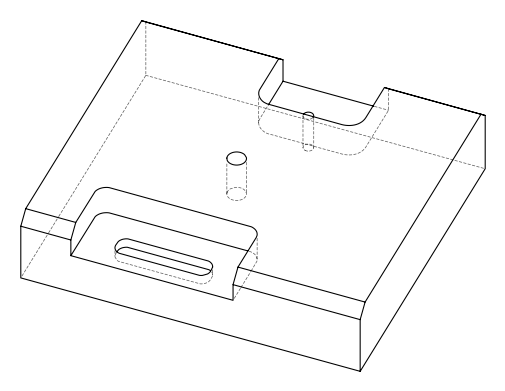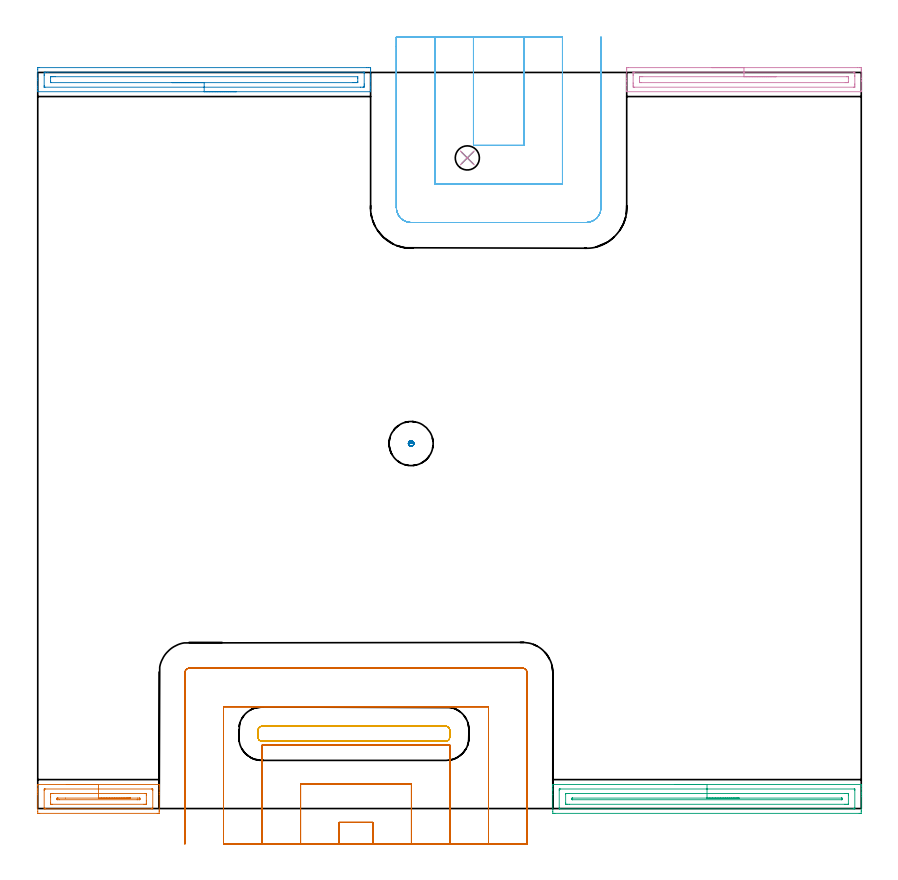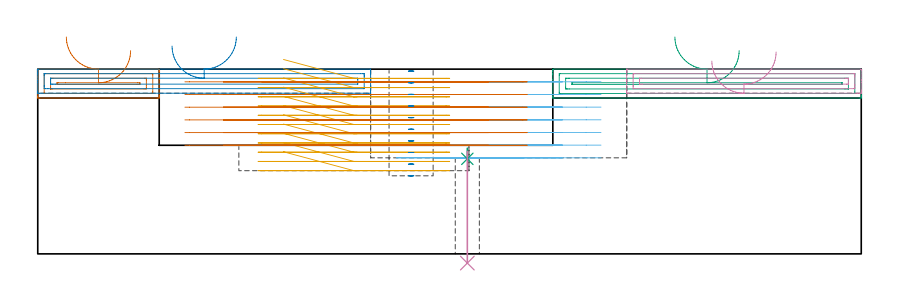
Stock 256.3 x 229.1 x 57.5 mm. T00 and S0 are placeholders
(PLAN: 10 operations, 5 tool changes, 34.8 min)
(1 AREA_MILL | FG_CHAMFER_SURFACE | UGT0205_001 | 1.38 min | 1752 mm3)
(2 AREA_MILL_1 | FG_CHAMFER_SURFACE_1 | UGT0205_001 | 2.69 min | 3048 mm3)
(3 AREA_MILL_2 | FG_CHAMFER_SURFACE_2 | UGT0205_001 | 3.24 min | 4108 mm3)
(4 AREA_MILL_3 | FG_CHAMFER_SURFACE_3 | UGT0205_001 | 1.96 min | 2188 mm3)
(5 MILL_RECTANGULAR_POCKET | POCKET_RECTANGULAR_STRAIGHT | NXT0201_011 | Follow Part, ap 3, ae 75% | 3.83 min | 36200 mm3)
(6 MILL_SLOT | SLOT_PARTIAL_RECTANGULAR | UGT0201_008 | Follow Part, ap 4, ae 75% | 7.96 min | 118187 mm3)
(7 MILL_SLOT_1 | SLOT_PARTIAL_RECTANGULAR_1 | UGT0201_008 | Follow Part, ap 4, ae 75% | 13.19 min | 121615 mm3)
(8 MILL_BLIND_HOLE_FROM_SOLID_MATERIAL | STEP1POCKET | NXT0201_011 | Spiral | 0.33 min | 4897 mm3)
(9 SPOT_DRILL | STEP1HOLE | NXT0321_9005460120000 | 0.03 min | 4 mm3)
(10 DRILL_THROUGH_HOLE_INTO_CENTER | STEP1HOLE | NXT0301_046 | 0.15 min | 1315 mm3)
(TOOL UGT0205_001 | Chamfer Mill 20 x 3 x 45 deg. | D20 FL50 Z2)
(TOOL NXT0201_011 | ENDMILL 12mm [2P460-1200-NA 1630] | D12 FL38 Z6)
(TOOL UGT0201_008 | End Mill 16 mm | D16 FL32 Z4)
(TOOL NXT0321_9005460120000 | NC Spot Drill, 142deg, 12mm, Carbide, Uncoated | D12 PA142 FL30 Z2)
(TOOL NXT0301_046 | Carbide Drill 7.5mm [860.1-0750-038A1-MM 2214] | D7.5 PA140 FL53 Z2)
(OP 1 AREA_MILL)
G17 G21 G94 G90
T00 M6
G54
G17 G0 G90 X8.9 Y7.5 S1061 M3
G43 Z67.5 H0
G94 G1 X8.938 Z66.628 F250.
X9.052 Z65.763
X9.241 Z64.912
X9.503 Z64.08
X9.837 Z63.274
X10.24 Z62.5
X10.709 Z61.764
X11.24 Z61.072
X11.829 Z60.429
X12.472 Z59.839
X13.164 Z59.308
X13.9 Z58.84
X14.674 Z58.437
X15.48 Z58.103
X16.312 Z57.841
X17.164 Z57.652
X18.028 Z57.538
X18.9 Z57.5
X37.641
X37.79 Y7.497 Z57.488
X37.793 Y7.476 Z57.467
X37.8 Y7.134 Z57.133
Y6.732 Z56.731
Y6.101 Z56.096
Y4.899 Z54.896
Y4.329 Z54.323
Y-0.701 Z49.296
X37.797 Y-0.986 Z49.011
X37.792 Y-1.492 Z48.506
X37.707 Y-1.494 Z48.503
X37.195 Y-1.5 Z48.5
X0.605
X0.094 Y-1.494 Z48.503
X0.008 Y-1.492 Z48.506
X0. Y-0.986 Z49.011
Y4.329 Z54.323
Y4.899 Z54.896
Y5.215 Z55.211
Y5.785 Z55.781
Y6.101 Z56.096
Y7.134 Z57.134
X0.008 Y7.476 Z57.467
X0.01 Y7.497 Z57.488
X0.159 Y7.5 Z57.5
X18.9
Y6.086 Z56.086
X35.41
X35.632 Y6.085 Z56.085
X35.734 Y6.082 Z56.082
X35.779 Y6.079 Z56.079
X35.79 Y6.053 Z56.053
X35.795 Y5.954 Z55.954
X35.8 Y5.714 Z55.714
X35.799 Y0.399 Z50.399
X35.79 Y0.011 Z50.011
X35.784 Y-0.079 Z49.921
X35.739 Y-0.082 Z49.918
X35.629 Y-0.085 Z49.915
X35.41 Y-0.086 Z49.914
X2.39
X2.168 Y-0.085 Z49.915
X2.066 Y-0.082 Z49.918
X2.021 Y-0.079 Z49.921
X2.01 Y-0.053 Z49.947
X2.005 Y0.046 Z50.046
X2. Y0.286 Z50.286
X2.001 Y5.601 Z55.601
X2.01 Y5.989 Z55.989
X2.016 Y6.079 Z56.079
X2.061 Y6.082 Z56.082
X2.171 Y6.085 Z56.085
X2.39 Y6.086 Z56.086
X18.9
Y4.671 Z54.671
X33.28
X33.625 Y4.67 Z54.67
X33.74 Y4.667 Z54.667
X33.778 Y4.665 Z54.665
X33.79 Y4.657 Z54.657
X33.794 Y4.618 Z54.618
X33.798 Y4.502 Z54.502
X33.8 Y4.329 Z54.329
Y4.155 Z54.155
Y2.383 Z52.383
X33.799 Y1.671 Z51.671
X33.797 Y1.501 Z51.501
X33.788 Y1.335 Z51.335
X33.625 Y1.333 Z51.333
X33.077 Y1.329 Z51.329
X4.52
X4.175 Y1.33 Z51.33
X4.06 Y1.332 Z51.332
X4.022 Y1.335 Z51.335
X4.01 Y1.343 Z51.343
X4.006 Y1.382 Z51.382
X4.002 Y1.498 Z51.498
X4. Y1.671 Z51.671
Y1.845 Z51.845
Y3.616 Z53.616
X4.001 Y4.329 Z54.329
X4.003 Y4.499 Z54.499
X4.012 Y4.664 Z54.664
X4.175 Y4.667 Z54.667
X4.723 Y4.671 Z54.671
X18.9
Y3.257 Z53.257
X31.135
X31.653 Y3.253 Z53.253
X31.738 Y3.25 Z53.25
X31.79 Y3.246 Z53.246
X31.792 Y3.201 Z53.201
X31.794 Y3. Z53.
X31.792 Y2.799 Z52.799
X31.79 Y2.754 Z52.754
X31.739 Y2.75 Z52.75
X31.65 Y2.746 Z52.746
X31.135 Y2.743 Z52.743
X30.948
X6.665
X6.147 Y2.747 Z52.747
X6.062 Y2.75 Z52.75
X6.01 Y2.754 Z52.754
X6.008 Y2.799 Z52.799
X6.006 Y3. Z53.
X6.008 Y3.201 Z53.201
X6.01 Y3.246 Z53.246
X6.062 Y3.25 Z53.25
X6.15 Y3.254 Z53.254
X6.334 Y3.256 Z53.256
X8.637 Y3.257 Z53.257
X18.9
X19.772 Z53.295
X20.637 Z53.409
X21.488 Z53.598
X22.32 Z53.86
X23.126 Z54.194
X23.9 Z54.597
X24.636 Z55.066
X25.328 Z55.597
X25.971 Z56.186
X26.56 Z56.829
X27.092 Z57.522
X27.56 Z58.257
X27.963 Z59.031
X28.297 Z59.837
X28.559 Z60.669
X28.748 Z61.521
X28.862 Z62.386
X28.9 Z63.257
G0 Z67.5
M5
M2
(OP 2 AREA_MILL_1)
G17 G21 G94 G90
T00 M6
G54
G17 G0 G90 X61.8 Y223.1 S1061 M3
G43 Z67.5 H0
G94 G1 X61.762 Z66.628 F250.
X61.648 Z65.763
X61.459 Z64.912
X61.197 Z64.08
X60.863 Z63.274
X60.46 Z62.5
X59.991 Z61.764
X59.46 Z61.072
X58.871 Z60.429
X58.228 Z59.839
X57.536 Z59.308
X56.8 Z58.84
X56.026 Z58.437
X55.22 Z58.103
X54.388 Z57.841
X53.536 Z57.652
X52.672 Z57.538
X51.8 Z57.5
X0.136
X0.01 Y223.103 Z57.488
X0.007 Y223.151 Z57.441
X0. Y223.481 Z57.118
Y224.069 Z56.53
Y224.616 Z55.979
Y226.677 Z53.921
Y227.297 Z53.298
Y229.978 Z50.618
X0.003 Y230.558 Z50.038
X0.007 Y230.591 Z50.005
X0.582 Y230.6 Z50.
X102.399 Y230.599 Z50.001
X103.018 Y230.597 Z50.003
X103.593 Y230.591 Z50.005
X103.597 Y230.558 Z50.038
X103.6 Y229.978 Z50.618
Y229.668 Z50.929
Y227.297 Z53.298
Y226.677 Z53.921
Y226.403 Z54.194
Y224.616 Z55.979
Y224.069 Z56.53
Y223.481 Z57.118
Y223.153 Z57.438
X103.59 Y223.103 Z57.488
X103.464 Y223.1 Z57.5
X51.8
Y224.514 Z56.086
X2.262 Y224.515 Z56.085
X2.059 Y224.518 Z56.082
X2.009 Y224.521 Z56.079
X2.005 Y224.533 Z56.067
X2.001 Y224.564 Z56.036
X2. Y224.616 Z55.984
Y224.98 Z55.62
Y228.19 Z52.41
Y228.554 Z52.046
X2.007 Y229.084 Z51.516
X2.01 Y229.169 Z51.431
X2.161 Y229.18 Z51.42
X2.263 Y229.185 Z51.415
X2.363 Y229.186 Z51.414
X3.153
X101.338 Y229.185 Z51.415
X101.54 Y229.182 Z51.418
X101.59 Y229.179 Z51.421
X101.594 Y229.167 Z51.433
X101.598 Y229.136 Z51.464
X101.6 Y229.084 Z51.516
Y228.72 Z51.88
Y225.51 Z55.09
X101.599 Y225.146 Z55.454
X101.593 Y224.616 Z55.984
X101.59 Y224.531 Z56.069
X101.439 Y224.52 Z56.08
X101.337 Y224.515 Z56.085
X101.237 Z56.086
X100.447 Y224.514
X51.8
Y225.928 Z54.672
X4.077 Y225.929 Z54.671
X4.036 Y225.93 Z54.67
X4.014 Y225.932 Z54.668
X4.01 Y225.934 Z54.666
X4.007 Y225.968 Z54.632
X4.001 Y226.258 Z54.342
X4. Y226.403 Z54.197
Y227.442 Z53.158
X4.002 Y227.587 Z53.013
X4.006 Y227.684 Z52.916
X4.01 Y227.757 Z52.843
X4.029 Y227.765 Z52.835
X4.145 Y227.767 Z52.833
X4.563 Y227.77 Z52.83
X5.035 Y227.771 Z52.829
X5.453 Y227.772 Z52.828
X99.523 Y227.771 Z52.829
X99.564 Y227.77 Z52.83
X99.586 Y227.768 Z52.832
X99.59 Y227.766 Z52.834
X99.592 Y227.732 Z52.868
X99.598 Y227.442 Z53.158
X99.6 Y227.297 Z53.303
Y226.258 Z54.342
X99.598 Y226.113 Z54.487
X99.594 Y226.016 Z54.584
X99.59 Y225.943 Z54.657
X99.571 Y225.935 Z54.665
X99.455 Y225.933 Z54.667
X99.036 Y225.93 Z54.67
X98.565 Y225.929 Z54.671
X98.147 Y225.928 Z54.672
X51.8
X50.928 Z54.71
X50.063 Z54.823
X49.212 Z55.012
X48.38 Z55.275
X47.574 Z55.608
X46.8 Z56.011
X46.064 Z56.48
X45.372 Z57.011
X44.729 Z57.601
X44.14 Z58.244
X43.608 Z58.936
X43.14 Z59.672
X42.737 Z60.445
X42.403 Z61.251
X42.141 Z62.083
X41.952 Z62.935
X41.838 Z63.8
X41.8 Z64.672
G0 Z67.5
M5
M2
(OP 3 AREA_MILL_2)
G17 G21 G94 G90
T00 M6
G54
G17 G0 G90 X198.3 Y7.5 S1061 M3
G43 Z67.5 H0
G94 G1 X198.338 Z66.628 F250.
X198.452 Z65.763
X198.641 Z64.912
X198.903 Z64.08
X199.237 Z63.274
X199.64 Z62.5
X200.108 Z61.764
X200.64 Z61.072
X201.229 Z60.429
X201.872 Z59.84
X202.564 Z59.308
X203.3 Z58.84
X204.074 Z58.437
X204.88 Z58.103
X205.712 Z57.841
X206.564 Z57.652
X207.428 Z57.538
X208.3 Z57.5
X256.122
X256.29 Y7.497 Z57.488
X256.293 Y7.473 Z57.464
X256.3 Y7.09 Z57.09
Y6.807 Z56.807
Y6.101 Z56.096
Y4.861 Z54.858
Y4.329 Z54.323
Y3.709 Z53.705
Y-0.72 Z49.277
X256.297 Y-0.986 Z49.011
X256.291 Y-1.492 Z48.506
X256.188 Y-1.495 Z48.503
X255.675 Y-1.5 Z48.5
X160.925
X160.412 Y-1.495 Z48.503
X160.309 Y-1.492 Z48.506
X160.3 Y-0.986 Z49.011
Y4.329 Z54.323
Y5.747 Z55.744
Y6.101 Z56.096
Y6.807 Z56.807
Y7.091 Z57.09
X160.307 Y7.473 Z57.464
X160.31 Y7.497 Z57.488
X160.478 Y7.5 Z57.5
X208.3
Y6.086 Z56.086
X254.11
X254.214 Y6.085 Z56.085
X254.265 Y6.082 Z56.082
X254.284 Y6.079 Z56.079
X254.29 Y6.068 Z56.068
X254.295 Y5.951 Z55.951
X254.299 Y5.692 Z55.692
Y0.377 Z50.377
X254.292 Y-0.033 Z49.967
X254.289 Y-0.08 Z49.92
X254.271 Y-0.082 Z49.918
X254.217 Y-0.084 Z49.916
X254.107 Y-0.085 Z49.915
X253.887 Y-0.086 Z49.914
X162.49
X162.386 Y-0.084 Z49.916
X162.335 Y-0.082 Z49.918
X162.316 Y-0.079 Z49.921
X162.31 Y-0.068 Z49.932
X162.305 Y0.049 Z50.049
X162.301 Y0.308 Z50.308
Y5.623 Z55.623
X162.308 Y6.033 Z56.033
X162.311 Y6.08 Z56.08
X162.329 Y6.082 Z56.082
X162.383 Y6.084 Z56.084
X162.493 Y6.085 Z56.085
X162.713 Y6.086 Z56.086
X208.3
Y4.672 Z54.672
X251.205 Y4.671 Z54.671
X251.755 Y4.67 Z54.67
X252.099 Y4.667 Z54.667
X252.213 Y4.665 Z54.665
X252.29 Y4.654 Z54.654
X252.294 Y4.528 Z54.528
X252.298 Y4.329 Z54.329
X252.3 Y4.13 Z54.13
X252.299 Y1.473 Z51.473
X252.296 Y1.406 Z51.406
X252.29 Y1.354 Z51.354
X252.285 Y1.335 Z51.335
X252.271 Y1.334 Z51.334
X252.099 Y1.331 Z51.331
X251.551 Y1.329 Z51.329
X251.205 Y1.328 Z51.328
X165.395 Y1.329 Z51.329
X164.845 Y1.33 Z51.33
X164.501 Y1.333 Z51.333
X164.387 Y1.335 Z51.335
X164.31 Y1.346 Z51.346
X164.306 Y1.472 Z51.472
X164.302 Y1.671 Z51.671
X164.3 Y1.87 Z51.87
X164.301 Y4.527 Z54.527
X164.304 Y4.594 Z54.594
X164.31 Y4.646 Z54.646
X164.315 Y4.665 Z54.665
X164.329 Y4.666 Z54.666
X164.501 Y4.669 Z54.669
X165.049 Y4.671 Z54.671
X165.395 Y4.672 Z54.672
X208.3
Y3.257 Z53.257
X250.124
X250.211 Y3.255 Z53.255
X250.279 Y3.252 Z53.252
X250.29 Y3.25 Z53.25
X250.294 Y3.242 Z53.242
X250.297 Y3.216 Z53.216
X250.299 Y3. Z53.
X250.297 Y2.784 Z52.784
X250.294 Y2.758 Z52.758
X250.29 Y2.75 Z52.75
X250.279 Y2.748 Z52.748
X250.211 Y2.745 Z52.745
X250.124 Y2.743 Z52.743
X166.476
X166.389 Y2.745 Z52.745
X166.321 Y2.748 Z52.748
X166.31 Y2.75 Z52.75
X166.306 Y2.758 Z52.758
X166.303 Y2.784 Z52.784
X166.301 Y3. Z53.
X166.303 Y3.216 Z53.216
X166.306 Y3.242 Z53.242
X166.31 Y3.25 Z53.25
X166.321 Y3.252 Z53.252
X166.389 Y3.255 Z53.255
X166.476 Y3.257 Z53.257
X208.3
X209.172 Z53.295
X210.036 Z53.409
X210.888 Z53.598
X211.72 Z53.86
X212.526 Z54.194
X213.3 Z54.597
X214.036 Z55.066
X214.728 Z55.597
X215.371 Z56.186
X215.96 Z56.829
X216.492 Z57.522
X216.96 Z58.257
X217.363 Z59.031
X217.697 Z59.837
X217.959 Z60.669
X218.148 Z61.521
X218.262 Z62.386
X218.3 Z63.257
G0 Z67.5
M5
M2
(OP 4 AREA_MILL_3)
G17 G21 G94 G90
T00 M6
G54
G17 G0 G90 X209.8 Y230.6 S1061 M3
G43 Z67.5 H0
Z60.
G94 G1 X209.838 Z59.129 F250.
X209.952 Z58.264
X210.141 Z57.412
X210.403 Z56.58
X210.737 Z55.774
X211.14 Z55.
X211.609 Z54.264
X212.14 Z53.572
X212.729 Z52.929
X213.372 Z52.34
X214.064 Z51.809
X214.8 Z51.34
X215.574 Z50.937
X216.38 Z50.603
X217.212 Z50.341
X218.064 Z50.152
X218.928 Z50.038
X219.8 Z50.
X255.141 Y230.599 Z50.001
X255.759 Y230.597 Z50.003
X256.294 Y230.591 Z50.005
X256.298 Y230.52 Z50.076
X256.3 Y229.978 Z50.618
Y229.629 Z50.967
Y227.297 Z53.297
Y226.599 Z53.999
Y226.403 Z54.194
Y223.372 Z57.226
X256.293 Y223.136 Z57.457
X256.29 Y223.103 Z57.489
X256.203 Y223.1 Z57.5
X183.397
X183.309 Y223.103 Z57.489
X183.303 Y223.125 Z57.467
X183.301 Y223.138 Z57.454
X183.3 Y223.373 Z57.226
Y225.118 Z55.481
Y226.403 Z54.194
Y226.599 Z53.999
Y227.297 Z53.297
X183.301 Y229.978 Z50.618
X183.303 Y230.52 Z50.076
X183.306 Y230.591 Z50.005
X183.841 Y230.6 Z50.
X219.8
Y229.186 Z51.414
X253.983 Y229.185 Z51.415
X254.084 Y229.183 Z51.417
X254.277 Y229.179 Z51.421
X254.29 Y229.084 Z51.516
X254.297 Y228.768 Z51.832
X254.299 Y228.19 Z52.41
X254.3 Y227.871 Z52.729
Y225.51 Z55.09
Y225.191 Z55.409
X254.296 Y224.616 Z55.984
X254.293 Y224.537 Z56.063
X254.291 Y224.523 Z56.077
X254.251 Y224.52 Z56.08
X254.185 Y224.516 Z56.084
X254.084 Y224.515 Z56.085
X253.983 Y224.514 Z56.086
X185.617 Y224.515 Z56.085
X185.516 Y224.517 Z56.083
X185.323 Y224.521 Z56.079
X185.31 Y224.616 Z55.984
X185.303 Y224.932 Z55.668
X185.301 Y225.51 Z55.09
X185.3 Y225.829 Z54.771
Y228.19 Z52.41
Y228.509 Z52.091
X185.304 Y229.084 Z51.516
X185.308 Y229.163 Z51.437
X185.309 Y229.177 Z51.423
X185.349 Y229.18 Z51.42
X185.415 Y229.183 Z51.417
X185.517 Y229.185 Z51.415
X185.617 Y229.186 Z51.414
X219.8
Y227.771 Z52.829
X251.736
X252.207 Y227.769 Z52.831
X252.273 Y227.767 Z52.833
X252.285 Y227.766 Z52.834
X252.291 Y227.701 Z52.899
X252.297 Y227.577 Z53.023
X252.3 Y227.39 Z53.21
Y227.297 Z53.303
Y226.31 Z54.29
X252.298 Y226.216 Z54.384
X252.292 Y226.03 Z54.57
X252.286 Y225.934 Z54.666
X252.265 Y225.933 Z54.667
X252.207 Y225.931 Z54.669
X251.791 Y225.929 Z54.671
X251.319 Y225.928 Z54.672
X187.864 Y225.929 Z54.671
X187.393 Y225.931 Z54.669
X187.327 Y225.933 Z54.667
X187.315 Y225.934 Z54.666
X187.309 Y225.999 Z54.601
X187.303 Y226.123 Z54.477
X187.3 Y226.497 Z54.103
Y227.39 Z53.21
X187.302 Y227.484 Z53.116
X187.309 Y227.67 Z52.93
X187.314 Y227.765 Z52.835
X187.335 Y227.767 Z52.833
X187.393 Y227.769 Z52.831
X187.809 Y227.771 Z52.829
X188.281
X219.8
X220.672 Z52.867
X221.537 Z52.98
X222.388 Z53.169
X223.22 Z53.432
X224.026 Z53.765
X224.8 Z54.168
X225.536 Z54.637
X226.228 Z55.168
X226.871 Z55.757
X227.46 Z56.401
X227.992 Z57.093
X228.46 Z57.829
X228.863 Z58.602
X229.197 Z59.408
X229.459 Z60.24
X229.648 Z61.092
X229.762 Z61.957
X229.8 Z62.829
G0 Z67.5
M5
M2
(OP 5 MILL_RECTANGULAR_POCKET)
G17 G21 G94 G90
T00 M6
G54
G17 G0 G90 X76.483 Y21. S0 M3
G43 Z67.5 H1
Z60.5
G94 G1 X98.4 Z54.627 F250.
X127.1 F500.
G3 X128.2 Y22.1 R1.1
G1 Y24.5
G3 X127.1 Y25.6 R1.1
G1 X69.7
G3 X68.6 Y24.5 R1.1
G1 Y22.1
G3 X69.7 Y21. R1.1
G1 X98.4
X99.4
G0 X76.483 Z57.627
G1 X98.4 Z51.754 F250.
X127.1 F500.
G3 X128.2 Y22.1 R1.1
G1 Y24.5
G3 X127.1 Y25.6 R1.1
G1 X69.7
G3 X68.6 Y24.5 R1.1
G1 Y22.1
G3 X69.7 Y21. R1.1
G1 X98.4
X99.4
G0 X76.483 Z54.754
G1 X98.4 Z48.882 F250.
X127.1 F500.
G3 X128.2 Y22.1 R1.1
G1 Y24.5
G3 X127.1 Y25.6 R1.1
G1 X69.7
G3 X68.6 Y24.5 R1.1
G1 Y22.1
G3 X69.7 Y21. R1.1
G1 X98.4
X99.4
G0 X76.483 Z51.882
G1 X98.4 Z46.009 F250.
X127.1 F500.
G3 X128.2 Y22.1 R1.1
G1 Y24.5
G3 X127.1 Y25.6 R1.1
G1 X69.7
G3 X68.6 Y24.5 R1.1
G1 Y22.1
G3 X69.7 Y21. R1.1
G1 X98.4
X99.4
G0 X76.483 Z49.009
G1 X98.4 Z43.136 F250.
X127.1 F500.
G3 X128.2 Y22.1 R1.1
G1 Y24.5
G3 X127.1 Y25.6 R1.1
G1 X69.7
G3 X68.6 Y24.5 R1.1
G1 Y22.1
G3 X69.7 Y21. R1.1
G1 X98.4
X99.4
G0 X76.483 Z46.136
G1 X98.4 Z40.264 F250.
X127.1 F500.
G3 X128.2 Y22.1 R1.1
G1 Y24.5
G3 X127.1 Y25.6 R1.1
G1 X69.7
G3 X68.6 Y24.5 R1.1
G1 Y22.1
G3 X69.7 Y21. R1.1
G1 X98.4
X99.4
G0 X76.483 Z43.264
G1 X98.4 Z37.391 F250.
X127.1 F500.
G3 X128.2 Y22.1 R1.1
G1 Y24.5
G3 X127.1 Y25.6 R1.1
G1 X69.7
G3 X68.6 Y24.5 R1.1
G1 Y22.1
G3 X69.7 Y21. R1.1
G1 X98.4
X99.4
G0 X76.483 Z40.391
G1 X98.4 Z34.518 F250.
X127.1 F500.
G3 X128.2 Y22.1 R1.1
G1 Y24.5
G3 X127.1 Y25.6 R1.1
G1 X69.7
G3 X68.6 Y24.5 R1.1
G1 Y22.1
G3 X69.7 Y21. R1.1
G1 X98.4
X99.4
G0 X76.483 Z37.518
G1 X98.4 Z31.645 F250.
X127.1 F500.
G3 X128.2 Y22.1 R1.1
G1 Y24.5
G3 X127.1 Y25.6 R1.1
G1 X69.7
G3 X68.6 Y24.5 R1.1
G1 Y22.1
G3 X69.7 Y21. R1.1
G1 X98.4
X99.4
G0 X76.483 Z34.645
G1 X98.4 Z28.773 F250.
X127.1 F500.
G3 X128.2 Y22.1 R1.1
G1 Y24.5
G3 X127.1 Y25.6 R1.1
G1 X69.7
G3 X68.6 Y24.5 R1.1
G1 Y22.1
G3 X69.7 Y21. R1.1
G1 X98.4
X99.4
G0 X76.483 Z31.773
G1 X98.4 Z25.9 F250.
X127.1 F500.
G3 X128.2 Y22.1 R1.1
G1 Y24.5
G3 X127.1 Y25.6 R1.1
G1 X69.7
G3 X68.6 Y24.5 R1.1
G1 Y22.1
G3 X69.7 Y21. R1.1
G1 X98.4
X99.4
G0 Z67.5
M5
M2
(OP 6 MILL_SLOT)
G17 G21 G94 G90
T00 M6
G54
G17 G0 G90 X135.6 Y240.1 S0 M3
G43 Z67.5 H0
Z53.557
G94 G1 Y237.1 F250.
Y206.4 F500.
X151.3
Y237.1
Y240.1 F250.
X123.6
Y237.1
Y194.4 F500.
X163.3
Y237.1
Y240.1 F250.
X111.6
Y237.1
Y187. F500.
G3 X116.2 Y182.4 R4.6
G1 X170.7
G3 X175.3 Y187. R4.6
G1 Y237.1
Y240.1 F250.
G0 X135.6 Z49.614
G1 Y237.1
Y206.4 F500.
X151.3
Y237.1
Y240.1 F250.
X123.6
Y237.1
Y194.4 F500.
X163.3
Y237.1
Y240.1 F250.
X111.6
Y237.1
Y187. F500.
G3 X116.2 Y182.4 R4.6
G1 X170.7
G3 X175.3 Y187. R4.6
G1 Y237.1
Y240.1 F250.
G0 X135.6 Z45.671
G1 Y237.1
Y206.4 F500.
X151.3
Y237.1
Y240.1 F250.
X123.6
Y237.1
Y194.4 F500.
X163.3
Y237.1
Y240.1 F250.
X111.6
Y237.1
Y187. F500.
G3 X116.2 Y182.4 R4.6
G1 X170.7
G3 X175.3 Y187. R4.6
G1 Y237.1
Y240.1 F250.
G0 X135.6 Z41.729
G1 Y237.1
Y206.4 F500.
X151.3
Y237.1
Y240.1 F250.
X123.6
Y237.1
Y194.4 F500.
X163.3
Y237.1
Y240.1 F250.
X111.6
Y237.1
Y187. F500.
G3 X116.2 Y182.4 R4.6
G1 X170.7
G3 X175.3 Y187. R4.6
G1 Y237.1
Y240.1 F250.
G0 X135.6 Z37.786
G1 Y237.1
Y206.4 F500.
X151.3
Y237.1
Y240.1 F250.
X123.6
Y237.1
Y194.4 F500.
X163.3
Y237.1
Y240.1 F250.
X111.6
Y237.1
Y187. F500.
G3 X116.2 Y182.4 R4.6
G1 X170.7
G3 X175.3 Y187. R4.6
G1 Y237.1
Y240.1 F250.
G0 X135.6 Z33.843
G1 Y237.1
Y206.4 F500.
X151.3
Y237.1
Y240.1 F250.
X123.6
Y237.1
Y194.4 F500.
X163.3
Y237.1
Y240.1 F250.
X111.6
Y237.1
Y187. F500.
G3 X116.2 Y182.4 R4.6
G1 X170.7
G3 X175.3 Y187. R4.6
G1 Y237.1
Y240.1 F250.
G0 X135.6 Z29.9
G1 Y237.1
Y206.4 F500.
X151.3
Y237.1
Y240.1 F250.
X123.6
Y237.1
Y194.4 F500.
X163.3
Y237.1
Y240.1 F250.
X111.6
Y237.1
Y187. F500.
G3 X116.2 Y182.4 R4.6
G1 X170.7
G3 X175.3 Y187. R4.6
G1 Y237.1
Y240.1 F250.
G0 Z67.5
M5
M2
(OP 7 MILL_SLOT_1)
G17 G21 G94 G90
T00 M6
G54
G17 G0 G90 X104.3 Y-11. S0 M3
G43 Z67.5 H0
Z53.55
G94 G1 Y-8. F250.
Y-4.3 F500.
X93.8
Y-8.
Y-11. F250.
X116.3
Y-8.
Y7.7 F500.
X81.8
Y-8.
Y-11. F250.
X128.3
Y-8.
Y19.7 F500.
X69.8
Y-8.
Y-11. F250.
X140.3
Y-8.
Y31.7 F500.
X57.8
Y-8.
Y-11. F250.
X152.3
Y-8.
Y42.3 F500.
G3 X150.9 Y43.7 R1.4
G1 X47.2
G3 X45.8 Y42.3 R1.4
G1 Y-8.
Y-11. F250.
G0 X104.3 Z49.6
G1 Y-8.
Y-4.3 F500.
X93.8
Y-8.
Y-11. F250.
X116.3
Y-8.
Y7.7 F500.
X81.8
Y-8.
Y-11. F250.
X128.3
Y-8.
Y19.7 F500.
X69.8
Y-8.
Y-11. F250.
X140.3
Y-8.
Y31.7 F500.
X57.8
Y-8.
Y-11. F250.
X152.3
Y-8.
Y42.3 F500.
G3 X150.9 Y43.7 R1.4
G1 X47.2
G3 X45.8 Y42.3 R1.4
G1 Y-8.
Y-11. F250.
G0 X104.3 Z45.65
G1 Y-8.
Y-4.3 F500.
X93.8
Y-8.
Y-11. F250.
X116.3
Y-8.
Y7.7 F500.
X81.8
Y-8.
Y-11. F250.
X128.3
Y-8.
Y19.7 F500.
X69.8
Y-8.
Y-11. F250.
X140.3
Y-8.
Y31.7 F500.
X57.8
Y-8.
Y-11. F250.
X152.3
Y-8.
Y42.3 F500.
G3 X150.9 Y43.7 R1.4
G1 X47.2
G3 X45.8 Y42.3 R1.4
G1 Y-8.
Y-11. F250.
G0 X104.3 Z41.7
G1 Y-8.
Y-4.3 F500.
X93.8
Y-8.
Y-11. F250.
X116.3
Y-8.
Y7.7 F500.
X81.8
Y-8.
Y-11. F250.
X128.3
Y-8.
Y19.7 F500.
X69.8
Y-8.
Y-11. F250.
X140.3
Y-8.
Y31.7 F500.
X57.8
Y-8.
Y-11. F250.
X152.3
Y-8.
Y42.3 F500.
G3 X150.9 Y43.7 R1.4
G1 X47.2
G3 X45.8 Y42.3 R1.4
G1 Y-8.
Y-11. F250.
G0 X104.3 Z37.75
G1 Y-8.
Y-4.3 F500.
X93.8
Y-8.
Y-11. F250.
X116.3
Y-8.
Y7.7 F500.
X81.8
Y-8.
Y-11. F250.
X128.3
Y-8.
Y19.7 F500.
X69.8
Y-8.
Y-11. F250.
X140.3
Y-8.
Y31.7 F500.
X57.8
Y-8.
Y-11. F250.
X152.3
Y-8.
Y42.3 F500.
G3 X150.9 Y43.7 R1.4
G1 X47.2
G3 X45.8 Y42.3 R1.4
G1 Y-8.
Y-11. F250.
G0 X104.3 Z33.8
G1 Y-8.
Y-4.3 F500.
X93.8
Y-8.
Y-11. F250.
X116.3
Y-8.
Y7.7 F500.
X81.8
Y-8.
Y-11. F250.
X128.3
Y-8.
Y19.7 F500.
X69.8
Y-8.
Y-11. F250.
X140.3
Y-8.
Y31.7 F500.
X57.8
Y-8.
Y-11. F250.
X152.3
Y-8.
Y42.3 F500.
G3 X150.9 Y43.7 R1.4
G1 X47.2
G3 X45.8 Y42.3 R1.4
G1 Y-8.
Y-11. F250.
G0 Z67.5
M5
M2
(OP 8 MILL_BLIND_HOLE_FROM_SOLID_MATERIAL)
G17 G21 G94 G90
T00 M6
G54
G17 G0 G90 X116.2 Y113.6 S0 M3
G43 Z67.5 H1
Z56.88
G94 G3 X116.625 Y114.025 R0.425 F250.
X116.2 Y114.45 R0.425
X115.35 Y113.6 R0.85
X116.2 Y114.45 R-0.85
X115.775 Y114.025 R0.425
X116.2 Y113.6 R0.425
G0 Z53.26
G3 X116.625 Y114.025 R0.425
X116.2 Y114.45 R0.425
X115.35 Y113.6 R0.85
X116.2 Y114.45 R-0.85
X115.775 Y114.025 R0.425
X116.2 Y113.6 R0.425
G0 Z49.64
G3 X116.625 Y114.025 R0.425
X116.2 Y114.45 R0.425
X115.35 Y113.6 R0.85
X116.2 Y114.45 R-0.85
X115.775 Y114.025 R0.425
X116.2 Y113.6 R0.425
G0 Z46.02
G3 X116.625 Y114.025 R0.425
X116.2 Y114.45 R0.425
X115.35 Y113.6 R0.85
X116.2 Y114.45 R-0.85
X115.775 Y114.025 R0.425
X116.2 Y113.6 R0.425
G0 Z42.4
G3 X116.625 Y114.025 R0.425
X116.2 Y114.45 R0.425
X115.35 Y113.6 R0.85
X116.2 Y114.45 R-0.85
X115.775 Y114.025 R0.425
X116.2 Y113.6 R0.425
G0 Z38.78
G3 X116.625 Y114.025 R0.425
X116.2 Y114.45 R0.425
X115.35 Y113.6 R0.85
X116.2 Y114.45 R-0.85
X115.775 Y114.025 R0.425
X116.2 Y113.6 R0.425
G0 Z35.16
G3 X116.625 Y114.025 R0.425
X116.2 Y114.45 R0.425
X115.35 Y113.6 R0.85
X116.2 Y114.45 R-0.85
X115.775 Y114.025 R0.425
X116.2 Y113.6 R0.425
G0 Z31.54
G3 X116.625 Y114.025 R0.425
X116.2 Y114.45 R0.425
X115.35 Y113.6 R0.85
X116.2 Y114.45 R-0.85
X115.775 Y114.025 R0.425
X116.2 Y113.6 R0.425
G0 Z27.92
G3 X116.625 Y114.025 R0.425
X116.2 Y114.45 R0.425
X115.35 Y113.6 R0.85
X116.2 Y114.45 R-0.85
X115.775 Y114.025 R0.425
X116.2 Y113.6 R0.425
G0 Z24.3
G3 X116.625 Y114.025 R0.425
X116.2 Y114.45 R0.425
X115.35 Y113.6 R0.85
X116.2 Y114.45 R-0.85
X115.775 Y114.025 R0.425
X116.2 Y113.6 R0.425
G0 Z67.5
M5
M2
(OP 9 SPOT_DRILL)
G17 G21 G94 G90
T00 M6
G54
G17 G0 G90 X133.7 Y202.5 S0 M3
G43 Z67.5 H0
G94 G81 G98 Z29.577 F250. R32.9
G80
M5
M2
(OP 10 DRILL_THROUGH_HOLE_INTO_CENTER)
G17 G21 G94 G90
T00 M6
G54
G17 G0 G90 X133.7 Y202.5 S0 M3
G43 Z67.5 H1
G94 G73 G98 Z-2.865 F250. Q6.553 R31.9
G80
M5
M2
